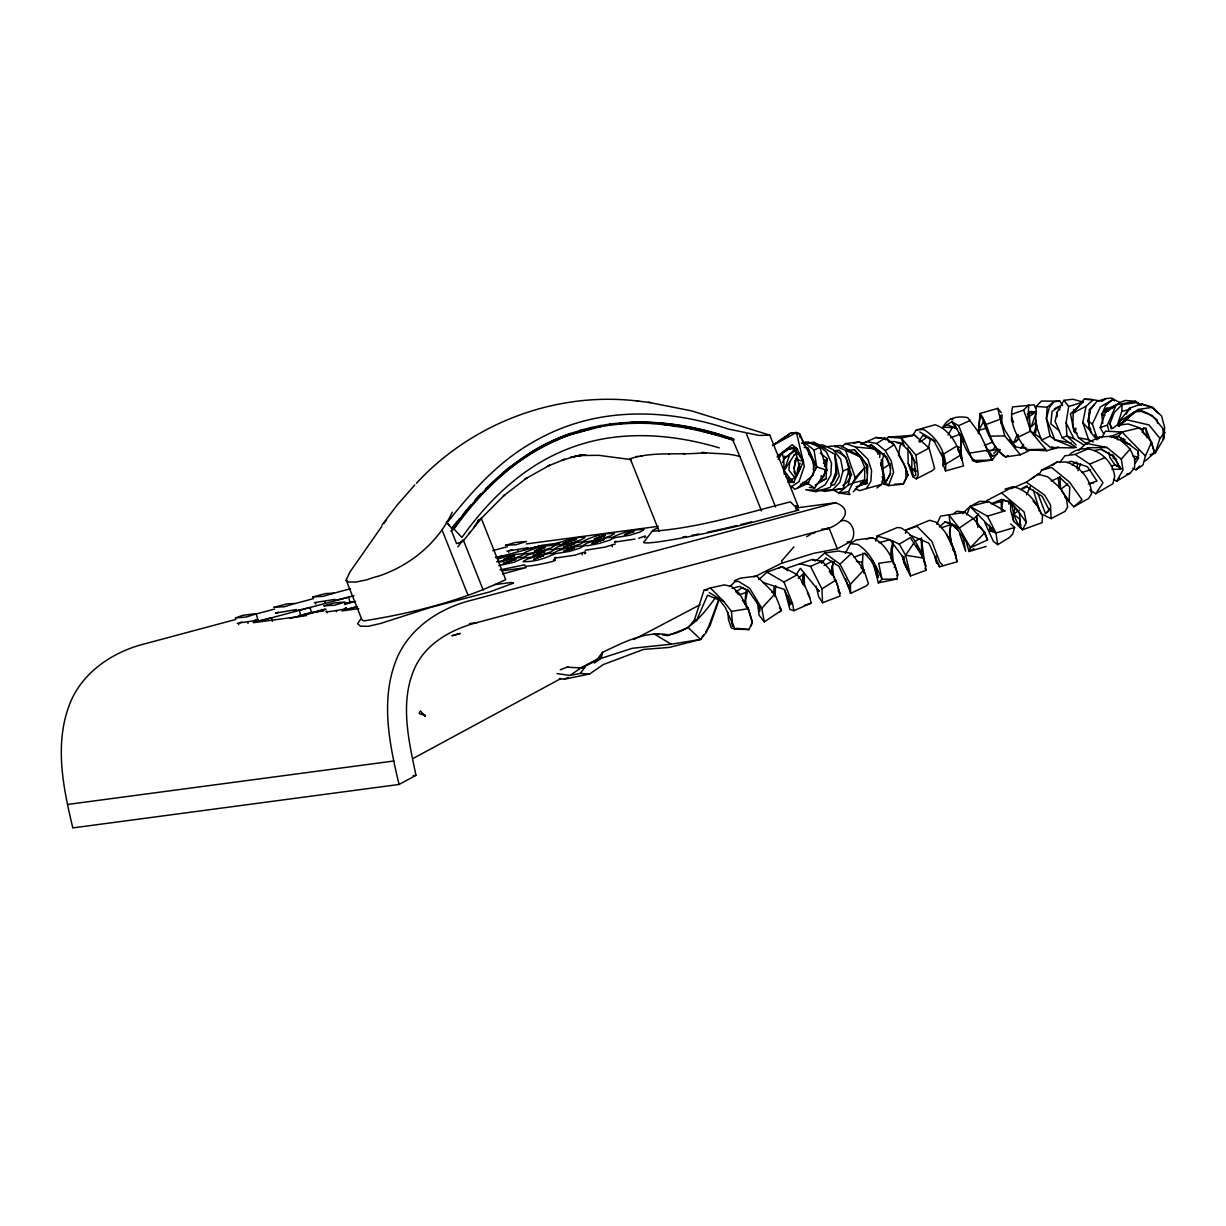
<?xml version="1.0" encoding="UTF-8"?>
<svg xmlns="http://www.w3.org/2000/svg" width="1226" height="1226" viewBox="0 0 1226 1226"><rect width="100%" height="100%" fill="white"/><g stroke="black" fill="none" stroke-linecap="round" stroke-linejoin="round"><path stroke-width="1.5" d="M960.862 458.371L960.969 435.843M853.219 491.871L864.637 479.979L864.744 467.535L860.085 456.409L840.377 445.467L823.32 446.877M1010.714 502.921L1010.576 510.016L1013.703 521.28L1022.469 529.785L1042.069 522.674L1042.514 516.223C1037.365 503.012 1027.832 489.618 1013.059 486.829L1005.059 489.067M1092.213 399.431L1084.106 399.216L1073.164 412.947L1072.888 426.25L1078.543 437.743L1087.002 444.287M773.775 594.242L773.928 587.269M960.663 447.705L957.782 446.601L962.058 459.949L960.663 447.705L960.939 435.674M813.466 468.117L813.604 462.861L799.429 433.652L796.425 432.487L790.096 433.238L772.487 445.651L796.425 432.487L804.348 466.156L799 481.695L790.908 486.983M1094.573 404.779L1089.347 409.806L1088.857 426.909L1090.833 429.682M909.462 451.72L914.121 461.237L915.853 475.244L913.6 475.995L911.792 469.481L911.929 456.302M1051.356 448.563L1056.49 448.011L1046.881 450.739L1026.07 449.651C1017.243 437.391 1008.569 422.51 1012.599 406.925L1034.254 404.841L1035.464 408.12M815.213 485.082L826.079 478.738L826.876 458.432L820.255 453.084M1001.703 423.798L1002.056 414.817L1000.232 415.829L1001.29 423.905M759.768 605.859L759.538 611.437L759.538 606.717L749.055 591.499L742.604 587.515L735.83 591.79M856.07 486.768L866.981 483.488L867.732 465.374L854.369 449.727L846.247 450.555M1117.284 425.453L1121.79 411.384L1122.081 404.611L1137.33 402.465L1141.636 405.316M1059.938 401.147L1041.426 401.071L1036.246 406.434L1035.495 423.598L1041.533 440.073L1050.651 447.582L1074.574 447.873L1054.942 439.858L1050.008 436.088L1046.391 418.48L1047.188 407.216L1053.824 401.714L1059.938 401.147L1062.666 405.607M1001.412 509.909L1002.837 501.097L992.815 503.671M1057.057 416.733L1057.318 411.875L1063.953 400.32L1072.765 399.247L1083.171 402.021L1070.482 413.836L1073.93 431.445L1077.026 433.284M1128.732 443.981L1123.384 442.172L1123.598 438.494M774.939 596.51L775.69 585.568M1001.244 412.564L997.78 408.381L980.08 413.453L978.44 430.908M879.67 457.528L880.069 451.873M834.4 561.293L832.423 566.427L831.795 574.917L831.81 567.899L833.389 561.815M813.696 469.665L813.282 475.136L797.666 487.779M875.808 541.187L877.096 536.023L889.984 539.701L902.198 556.006L907.547 569.676L903.7 561.523L904.098 556.374M907.899 447.873L908.205 463.413L912.864 476.96L916.312 478.845L932.358 470.615L934.656 468.439L929.063 448.042L914.673 435.123L888.206 437.238L885.524 439.812M1046.881 450.739L1030.53 431.138L1027.557 421.07L1028.875 404.795L1023.618 410.097L1011.741 414.327M1077.087 468.669L1077.516 463.213M978.302 433.529L980.034 416.365L982.011 417.116C986.532 431.966 992.662 447.321 1005.55 456.915L1020.43 454.769L1028.721 450.846M1008.86 504.223L1009.182 500.76M1163.597 438.923L1164.669 427.705L1161.589 415.982L1151.888 407.415L1141.544 403.982L1129.836 408.043L1119.369 421.208L1118.204 425.713M916.343 430.004L935.086 424.778C952.357 430.464 959.835 449.651 963.529 465.957L945.507 470.937C947.392 454.785 937.492 437.222 923.362 429.406L916.343 430.004L912.389 435.582M462.662 541.647L482.416 517.219L504.775 494.783L503.365 496.009L526.889 477.895L525.034 479.09L549.738 465.16L547.47 466.278L564.65 459.275L562.014 460.256L576.818 455.919L570.519 457.375L582.503 455.122L576.036 455.98L585.492 454.953L578.979 455.52L598.824 455.336L631.451 459.658M797.314 452.976L794.341 454.769L789.728 462.003L788.885 470.14L795.352 478.385M936.02 556.129L935.637 559.424L939.56 566.78L956.893 561.86C955.039 546.919 947.376 532.299 936.174 522.199L929.63 520.284L906.121 529.969L905.432 533.31M862.951 553.125L862.246 569.063M893.264 544.038L890.704 557.569L891.103 548.865L893.11 541.34M803.75 572.956L802.54 581.982L803.566 573.584L798.325 578.365M747.324 589.354L745.806 592.541L744.841 604.341M796.701 475.933L797.911 467.903L800.18 463.321M777.422 456.195L792.226 444.747L797.023 448.701L803.428 461.436L793.697 482.492L787.782 480.531L793.682 478.63L797.927 473.052L799.153 465.175L794.831 449.191L791.72 448.057M630.578 422.326C661.013 421.238 691.418 426.265 720.551 434.862L720.398 435.904L733.7 440.211L697.717 429.744L663.036 424.426M824.899 470.861L824.056 476.194L818.937 481.864L826.079 478.738M825.466 467.321L826.876 458.432M950.502 525.923L949.752 530.659L951.376 544.482M1076.076 444.915L1066.911 435.935L1066.099 422.709L1068.674 406.511L1063.953 400.32M874.153 566.688L878.322 582.856L896.972 579.009L897.723 574.565L894.827 564.941L890.904 558.52M898.382 455.643L900.206 445.421L903.102 443.368M1035.112 435.092L1036.798 425.989M1150.095 454.739L1155.122 453.222L1163.367 439.444L1164.7 432.426L1163.014 428.656L1152.302 415.614L1141.054 411.369L1134.617 411.798L1118.388 425.606M751.308 625.858L752.09 622.011L747.86 607.912L742.404 600.311M1093.347 441.973L1088.642 439.736L1082.757 422.541L1086.067 406.235L1093.178 399.783L1102.22 401.224M894.26 567.715L894.827 564.941M793.866 468.608L795.981 458.371M1096.274 438.985L1090.803 432.38L1087.906 420.687L1090.22 409.453L1096.887 401.423L1105.944 398.573L1111.982 398.082L1114.541 400.887M813.344 469.328L814.003 466.141L811.888 457.834L807.919 448.057L804.241 447.367M747.86 589.537L745.546 600.495L746.358 607.437M928.511 447.597L930.381 439.061M602.564 652.309L601.138 658.362L594.38 663.005L602.564 652.309C622.992 642.731 644.953 630.639 668.277 634.807C690.284 631.651 703.341 614.027 715.678 597.43M1089.27 415.721L1090.113 412.135M876.238 539.624L877.096 536.023L897.355 527.502L900.803 527.824C915.209 535.195 921.201 551.792 926.074 566.213M986.363 500.775L1001.535 492.883L1024.124 511.993L1026.407 522.506L1022.469 529.785L1016.875 521.908L1013.565 514.123L1015.143 507.472M1057.318 411.875L1055.111 421.192L1062.068 437.682L1076.428 447.567M876.912 487.933L881.586 484.423L883.594 476.117L881.938 465.16M880.666 465.497L884.222 453.559M1118.786 426.311L1120.089 420.993L1138.663 409.423L1151.888 407.415M1036.384 420.288L1035.495 423.598L1037.411 426.847M1112.488 428.518L1116.932 425.253L1128.226 423.981L1139.613 427.813L1151.566 442.019L1145.436 456.026L1142.969 465.037L1136.012 469.834L1132.778 468.163M832.408 489.48L838.691 492.959L848.055 485.343L850.706 475.795L846.185 458.401L839.427 450.34L833.895 450.739M817.16 445.789L822.385 444.777L833.282 449.743L840.668 459.306L842.967 471.106L839.856 482.278L832.331 490.094L821.788 489.664M481.128 517.985L505.664 579.622C461.543 600.878 412.304 613.215 363.938 620.877L362.007 619.912L346.161 580.097L349.808 572.159L381.792 526.414M1010.76 523.962L1014.638 527.486L1012.63 534.138L1009.381 537.54L997.719 544.666L993.428 541.478L984.723 522.383M1017.059 434.847L1013.641 443.046M1033.426 434.77L1036.706 424.089M824.439 466.309L826.063 461.206M662.546 634.93L667.848 635.65L688.246 627.589L694.56 619.62L703.969 590.304L710.344 587.944L724.382 584.879L731.615 586.549L739.186 593.277L748.396 608.632L752.442 622.164L748.871 629.536L735.002 629.183L731.278 627.896L728.428 619.467L727.953 612.28M816.485 489.894L825.159 491.365L843.136 488.576L849.756 467.903L845.465 456.639L835.703 450.8M1164.7 432.426L1159.919 438.341L1155.122 453.222L1145.82 428.303L1140.318 429.115M782.632 462.57L784.778 456.118M1103.722 433.927L1100.212 427.552L1105.469 412.258L1116.242 404.825L1135.72 401.331L1137.927 403.844M719.172 599.299L709.931 625.888L705.762 631.911M791.72 480.561L784.088 470.661L789.621 454.984M1142.203 432.456L1143.889 427.705M877.693 454.156L878.965 450.647M1074.512 431.276L1075.677 428.104M718.926 599.116L706.467 632.156L700.536 639.436L669.227 647.435L643.512 649.428L603.483 664.477L589.553 674.009L563.899 679.296L559.408 678.468M882.322 481.251L884.023 484.055L888.482 485.619L893.601 472.316L891.271 461.145L885.279 450.647L876.621 443.536L866.935 441.636L861.066 444.241M966.778 514.92L970.027 506.445L979.589 501.342L988.524 501.618L1004.86 510.905L987.482 516.192L970.027 506.445L962.548 513.541M1111.308 428.901L1109.928 423.675L1114.158 412.687L1122.081 404.611M1077.96 470.723L1080.581 463.934M937.384 561.585L936.664 563.347L935.07 557.631M1074.604 432.471L1075.999 429.146M469.221 533.111L470.248 531.961M1102.787 423.338L1101.837 414.357L1105.76 405.316L1113.377 399.201L1119.767 402.45M1108.81 430.157L1107.339 425.207L1116.242 404.825M936.848 524.33L940.48 516.146L964.831 512.345L973.291 518.506L984.892 532.528L987.543 539.961L970.456 547.67L969.03 551.485L986.133 546.459M553.064 553.57L556.88 551.148L567.546 547.823M613.061 537.494L613.337 536.896C622.731 532.467 633.643 529.065 644.018 529.555L640.202 531.961L629.536 535.287L613.843 537.816M1026.53 494.906L1030.346 486.569M1099.615 438.295L1096.58 436.563L1092.351 424.073L1100.381 406.971L1113.377 399.201M848.515 491.733L838.691 492.959L849.909 494.568L848.515 491.733L855.258 477.772L864.744 467.535L852.637 483.044L848.055 485.343M943.882 457.467L944.434 462.968L943.024 465.803L942.809 455.03M797.927 473.052L801.482 465.972M916.312 478.845L918.228 475.044L915.929 455.122L901.217 438.05L888.206 437.238M956.295 427.43L942.932 427.399L951.683 421.729L958.64 425.652L972.555 460.501L976.8 462.125L992.202 460.102L999.834 449.421M791.168 486.262L794.923 489.251L807.811 483.519L816.669 466.876L814.049 450.08L804.654 442.617L808.838 442.341L819.903 447.367L826.983 470.355L814.6 488.086L809.344 487.35M850.706 475.795L847.472 481.818L842.86 485.527M845.266 553.34L850.446 543.716L856.116 539.992L872.606 537.785C886.95 544.359 893.631 560.267 897.723 574.565L896.911 575.592M884.222 438.847L887.517 439.383L894.275 444.686L905.631 467.627L907.976 475.305L903.21 484.147L888.482 485.619M979.267 433.943L978.777 430.341L983.804 421.116M346.161 580.097L346.299 580.174A119.075 10.237 67.4 0 1 348.368 582.074L349.824 582.105A93.191 37.454 64 0 1 355.325 582.197L366.926 579.791A116.93 102.846 49.7 0 1 378.849 576.051C410.449 565.385 437.973 542.796 452.241 512.238M823.581 463.505L825.282 460.424M890.643 473.328L885.356 482.891L882.061 476.807M473.543 527.808L478.263 520.575M1101.699 437.636L1105.454 431.184L1122.02 432.012L1139.613 427.813M1038.759 475.044L1041.594 470.217L1057.027 462.064L1066.789 462.033C1080.075 466.861 1091.339 479.397 1091.477 494.001L1088.703 498.43L1073.761 506.798L1064.95 497.22M947.989 434.954L952.525 427.246M814.079 471.213L816.669 466.876L807.919 448.057M1125.974 414.465L1129.836 408.043M943.453 465.098L943.024 465.803L945.123 462.892M855.196 488.76L859.717 490.645L866.43 488.607L870.889 481.297L871.579 470.585L867.885 459.198L855.472 447L845.603 443.567L841.542 446.923M449.421 525.617L446.325 522.199L452.103 528.483L454.31 525.05L452.195 530L459.873 518.46L451.337 528.59L454.034 529.05C475.627 498.568 502.154 470.983 534.383 451.72A288.922 235.76 82.4 0 1 571.193 434.479L590.595 428.809M778.173 459.489L782.188 453.068L789.605 448.486L794.8 448.057M797.697 457.942L795.781 460.945L794.019 468.807L796.471 475.826M1130.571 444.548L1123.384 442.172L1125.07 439.536M784.088 470.661L789.728 462.003M755.17 576.496L781.406 563.332L813.267 553.432L837.297 548.758L850.89 541.432L852.514 538.98A12.168 9.931 82.4 0 0 851.871 526.061A12.168 9.931 82.4 0 0 842.047 520.529L840.684 521.019M1089.837 490.002L1095.768 493.756L1103.017 482.738L1089.684 464.133L1075.079 454.448L1064.873 455.827L1059.77 462.57M796.394 574.274L800.333 568.343L819.213 591.315L816.639 588.48M991.788 527.486L989.688 530.628L995.956 533.019L1014.638 527.486M918.826 441.329L922.902 435.307L934.917 441.36M913.922 542.995L905.585 555.225L910.55 575.944L926.243 570.228L923.469 558.121L910.305 537.632L899.271 544.114L889.984 539.701L878.981 542.72M1135.169 463.198L1138.51 458.294L1138.111 451.091L1118.449 436.395L1111.476 437.176M459.26 543.823L462.8 540.329L457.865 546.827M557.018 673.564L569.937 675.48L579.653 668.768L601.138 658.362L632.294 648.278L671.235 644.202L700.536 639.436L703.678 634.915M383.907 523.471L386.006 520.514M381.96 525.065L397.377 504.79L414.802 484.975M453.252 529.157C474.845 498.66 501.373 471.075 533.616 451.827A288.922 235.76 82.4 0 1 570.412 434.586L600.556 426.694M1053.824 401.714L1049.272 407.829L1046.391 418.48L1054.942 439.858L1071.309 443.061M569.937 675.48L580.235 673.411L585.384 666.714M794.831 460.915L797.13 457.926M1009.412 439.843L1015.465 446.846L1020.967 447.873L1023.633 444.425M463.076 514.399L470.631 505.127M973.536 519.088L978.716 513.985M1118.449 436.395L1122.02 432.012L1145.436 456.026M995.665 446.356L992.263 450.478L986.915 451.321M256.464 613.797L246.058 617.03L235.208 617.981L242.871 615.329L256.05 613.582L257.996 620.157L237.246 623.283M258.441 620.233L257.123 621.092M821.527 563.332L826.002 557.968L838.906 566.259L849.22 588.342L848.668 584.603M446.954 523.012C470.799 492.607 497.005 463.06 530.781 443.414A298.133 243.269 82.4 0 1 568.757 425.637C620.218 407.66 677.334 411.859 728.397 429.054L759.246 435.445L769.821 435.169L798.095 506.215L795.827 507.809M452.103 528.483L452.011 528.498C475.458 498.921 500.928 469.895 533.969 450.739A290.01 236.633 82.4 0 1 570.902 433.452M1113.53 479.504L1116.671 481.159L1130.05 473.251L1134.602 467.888L1134.74 458.999L1130.081 449.022L1121.407 440.67L1110.48 436.241L1099.63 437.084L1086.221 443.337L1078.543 450.478M478.002 521.05L479.381 519.426L478.446 519.855M1101.837 414.357L1106.036 409.438L1116.932 404.657M1119.123 478.293L1116.671 481.159L1123.031 469.941L1121.3 459.214L1106.986 447.49L1086.221 443.337M1121.3 459.214L1130.081 449.022M942.932 427.399C947.79 417.284 957.797 415.844 967.712 417.637L980.325 434.602L992.202 460.102L972.555 460.501M1097.117 439.889L1099.63 437.084M1015.802 441.973L1018.239 439.26L1018.178 434.494M1046.728 512.437L1050.375 508.407M771.736 592.296L774.801 594.012L781.498 610.318L764.273 621.934L761.79 608.28L774.801 594.012L756.84 576.082L740.519 578.136L734.236 580.787M474.998 499.993L480.577 493.925M860.928 567.623L863.87 569.814L868.452 583.668L866.184 585.951L850.599 593.415L850.43 584.327L863.87 569.814L851.472 553.355L838.354 551.041L824.73 552.987L816.455 560.405M984.892 532.528L970.456 547.67L959.268 528.069L949.016 515.012L950.058 522.966L958.058 530.26L966.103 541.57L969.03 551.485L973.934 548.666M1136.012 469.834L1139.598 466.049M793.866 546.903L781.621 561.002L782.495 563.194M416.411 483.289C472.255 422.771 556.926 390.925 638.807 401.178M485.465 488.837L507.242 468.96L533.187 450.846A290.01 236.633 82.4 0 1 570.136 433.544L580.557 430.357M524.82 565.876C525.678 567.791 563.163 559.991 553.493 560.006L555.286 560.037M860.3 482.875L863.273 483.259L866.797 479.795M878.322 582.856L882.03 579.27L896.972 579.009M1036.491 421.805L1031.204 426.909L1036.491 411.737L1028.966 411.584L1030.53 431.138L1041.395 438.556M993.826 453.329L997.719 449.574L987.206 450.632M850.43 584.327L840.009 564.129L851.472 553.355M1119.277 426.035L1134.617 411.798M779.491 612.203L781.498 610.318L779.368 607.789M729.731 586.641L735.033 581.706L738.404 581.323L749.638 588.265L761.79 608.28M939.377 526.935L944.909 521.985L950.058 522.966L959.268 528.069L973.291 518.506M758.725 579.637L767.078 572.205L782.004 566.627L797.268 574.718L804.179 584.511L809.022 594.901L811.168 603.146L804.21 605.429M1145.038 461.129L1152.088 455.03L1154.064 451.766L1151.566 442.019M777.33 457.237L782.908 452.455M1073.761 506.798L1082.022 499.718L1069.47 482.063L1051.51 467.412L1041.594 470.217M793.682 450.708L783.751 458.938L784.211 474.217M1134.295 460.179L1138.096 457.022L1132.931 456.072M659.19 531.425L630.256 458.723C652.554 451.306 678.193 455.229 701.67 452.961L702.498 452.287C714.835 454.248 727.585 452.716 739.845 456.532L761.499 510.935M830.661 483.458L833.297 481.343L836.806 474.324L835.182 455.873L839.274 476.04L834.477 484.622L831.366 485.435M1122.342 422.495L1138.663 409.423L1148.226 413.56L1157.022 419.69L1157.62 423.399M450.785 531.119L454.034 529.05L461.926 537.448C482.722 508.1 508.223 481.496 539.271 462.938A276.463 225.584 82.4 0 1 574.488 446.463C621.138 430.004 672.538 433.866 719.264 447.873M1115.568 405.729L1112.825 407.89L1105.591 408.902M1089.347 409.806L1091.83 407.921M1067.861 483.918L1060.521 489.45L1059.954 476.623M1103.063 400.703L1105.944 398.573M360.796 619.069L357.548 623.727L360.459 626.18L368.29 626.302L380.366 623.528L430.663 607.406L489.91 591.851L513.556 583.101L511.119 582.503L494.722 584.603M953.997 513.326L956.954 511.165L964.831 512.345M1031.618 478.799L1038.008 474.14L1047.939 476.945L1061.18 488.868L1066.39 498.721L1067.631 506.997L1065.088 511.38L1051.065 518.659L1040.491 513.433M1118.495 425.698L1127.261 419.338M1012.507 443.414L1018.239 439.26M796.011 450.08L783.751 458.938L782.188 453.068M1052.567 465.282L1057.027 462.064M919.745 442.264L927.101 437.069M806.739 536.682L810.999 534.168M1059.739 410.036L1059.494 406.327L1052.061 411.446L1050.851 423.874L1059.356 430.893M1011.006 488.73L1026.285 482.186L1038.008 474.14M991.206 503.794L1001.535 499.472L1011.465 502.691L1019.419 512.958L1020.614 526.398L1019.94 519.349L1013.565 514.123L1019.373 510.185M1105.469 412.258L1119.844 402.511L1125.223 400.458L1135.72 401.331M773.1 445.115L789.544 434.065M885.279 450.647L894.275 444.686L885.08 438.142L875.977 437.498L861.372 444.073M777.407 456.379L787.736 449.574L793.85 447.26L797.023 448.701L787.031 448.639M867.824 446.249L871.288 444.777L886.597 456.884L890.52 466.677L890.245 473.91L885.356 482.891L882.827 468.715L890.291 463.872M1071.984 464.899L1076.336 462.079M1028.583 416.825L1036.491 411.737L1027.311 414.112M1095.768 493.756L1112.825 483.764L1114.71 476.684C1112.626 456.455 1087.278 439.69 1069.762 454.356M876.621 443.536L885.08 438.142M837.205 583.837L840.086 596.035L822.569 602.748L821.926 588.894L835.764 580.128L829.757 569.692L822.186 561.232L812.256 559.5L787.169 568.128M584.495 553.738L585.798 552.926M644.508 537.662L645.811 536.835M314.392 602.625L335.173 599.345M235.898 619.421L145.373 643.665C112.271 651.772 80.456 673.289 68.794 706.513C54.511 745.852 63.415 788.579 72.809 827.918L399.063 784.456L415.982 775.368C408.656 740.397 399.339 701.379 415.093 667.22C426.571 642.976 451.873 629.122 476.883 622.639L826.033 529.126C839.565 525.632 856.376 510.583 835.611 502.721L795.935 508.008M943.453 454.126L956.801 446.08M946.196 463.811L960.832 455.03L957.889 450.187M413.56 758.22L560.941 678.53M767.078 572.205L783.966 582.013L797.268 574.718M824.041 565.615L832.163 561.186M915.929 455.122L929.063 448.042M579.208 668.722L600.679 657.213M633.888 639.528L700.123 604.74M812.915 533.616L815.259 532.375M1001.535 492.883L1013.059 486.829M1073.164 412.947L1086.067 406.235M1022.3 488.224L1027.097 485.726M916.803 470.753L915.5 471.428L911.792 469.481L908.205 463.413M1008.232 455.551L1005.55 456.915C989.428 447.505 990.286 427.184 980.08 413.453M1017.902 437.33L1030.53 431.138M914.749 541.34L919.684 538.965M296.707 610.272L294.056 611.314M527.149 548.773L528.161 548.283M842.967 471.106L849.756 467.903M1054.391 408.733L1059.494 406.327M1041.533 440.073L1050.008 436.088M814.049 450.08L819.903 447.367M1067.478 462.769L1070.942 461.206L1087.523 466.784L1097.009 481.052L1088.32 483.933M461.773 541.831L456.578 543.624L451.566 531.011M1051.157 481.052L1059.693 477.251L1069.746 487.12L1069.195 501.112L1061.609 490.906M958.64 425.652L970.394 420.441M799.658 563.654L810.493 566.381L822.186 561.232M657.718 528.038L652.998 530.092L644.462 541.402A76.012 4.628 -12.5 0 0 744.274 524.483L798.647 510.108L790.418 501.863C744.994 513.357 699.448 527.839 652.538 531.256M784.517 589.491L789.881 609.337L793.85 610.717L811.168 603.146M1020.706 489.603L1027.066 486.829L1042.207 496.407L1049.333 510.322L1045.517 513.786L1037.732 493.097M778.862 567.99L782.004 566.627L787.766 570.749M1075.079 454.448L1088.565 448.609M1089.684 464.133L1105.162 457.528M560.282 669.825L567.071 667.189L583.852 668.093M569.676 544.804C567.653 546.673 577.661 542.214 570.09 544.65M563.899 679.296L568.19 677.534M984.263 445.513L992.554 442.142M566.366 550.459L572.665 548.543M1109.745 436.87L1122.02 432.012M1111.553 466.186L1114.909 464.853L1119.767 466.953M554.826 557.845L556.221 557.309M614.824 541.769L616.218 541.248M986.133 424.472L1000.37 419.169L997.78 408.381M989.704 453.651L992.493 455.98L997.29 454.233M497.848 559.01L512.545 554.719L524.989 553.493L521.157 555.914L510.506 559.24M1062.068 437.682L1066.911 435.935L1073.976 438.755L1083.738 444.885M950.502 437.713L960.985 433.958M854.032 557.125L864.698 553.34L867.349 555.393M344.016 609.858L345.655 609.291M739.201 594.825L745.806 592.541M941.476 527.762L951.192 524.498L949.445 532.176L950.84 540.85L956.418 558.734L955.238 552.42L946.518 534.582M906.121 529.969L916.987 526.322L931.867 541.402L939.882 562.458L943.116 565.584M1100.212 427.552L1107.339 425.207M300.876 615.054L299.435 615.682L300.661 615.621L299.481 610.333L298.301 610.287L310.193 607.468L311.373 612.755L307.052 613.536M668.936 454.187L668.645 453.881M802.049 443.352L805.329 442.31L817.098 444.502L826.477 452.026L831.489 463.106L830.876 474.983L825.129 484.806L815.888 490.155L805.666 489.772L815.888 491.733L830.263 487.35L835.933 471.949L835.167 454.585L813.972 442.065L808.639 443.184M1081.899 472.485L1090.65 469.757M500.407 562.014L508.024 559.792M1068.674 406.511L1083.171 402.021M326.821 611.161C320.308 613.552 352.276 608.188 345.41 608.065M524.697 564.818L500.085 569.891M554.474 558.182L575.009 555.163L585.231 551.838M585.2 550.275L605 547.118L615.283 543.961M1058.452 447L1055.004 447.996L1051.693 447M978.777 430.341L985.827 428.334M253.322 622.272L255.483 621.659M523.349 549.953L525.51 549.34M853.694 443.398L859.012 441.912L874.736 448.839L878.797 453.666L874.904 449.482L859.012 441.912L845.603 443.567M866.43 488.607L881.586 484.423M538.015 551.761L527.364 555.087L523.533 557.508L528.774 557.6L548.773 553.585L553.232 553.34L553.754 554.259C544.344 558.688 533.448 562.09 523.058 561.615L526.889 559.194L537.54 555.868M540.497 551.194L551.148 547.869L554.98 545.463C544.605 544.972 533.693 548.374 524.284 552.803L524.805 553.723L529.264 553.493L549.263 549.478L554.504 549.57L550.673 551.976L540.022 555.301M568.021 543.716L557.37 547.041L553.539 549.463L584.02 545.631L580.189 548.053L569.538 551.378L553.845 553.891M570.504 543.164L581.155 539.838L584.986 537.417L579.745 537.325L568.512 539.609L557.845 542.934L554.029 545.355L584.495 541.524L580.68 543.946L570.013 547.271M597.537 539.792L586.886 543.118L583.055 545.524L588.296 545.616L599.545 543.333L610.196 540.007L614.027 537.586L608.786 537.494L588.786 541.509L584.327 541.739L583.806 540.835C593.215 536.406 604.111 533.004 614.502 533.479L610.671 535.9L600.02 539.225M834.921 446.938L838.553 445.957M732.137 588.357L739.539 586.365L749.055 591.499M256.219 613.981L274.701 609.031M295.022 603.59L313.504 598.64M330.131 594.181L350.452 588.741M492.714 550.643L507.487 546.673M353.992 595.744L253.353 622.685L306.515 615.575M495.932 557.723L542.658 545.202L559.562 542.949M290.072 618.456L325.089 609.077M344.583 603.851L353.103 601.568M298.408 616.693L326.055 609.291M344.475 604.357L355.54 601.384M356.582 606.962L341.916 610.9L358.804 608.648M502.445 573.967L526.26 567.577L501.863 570.841M835.611 502.721L471.642 600.204C438.54 608.311 406.725 629.827 395.063 663.036C380.765 702.391 389.669 745.101 399.063 784.456M579.791 430.449L590.38 427.751M988.524 501.618L970.027 506.445L995.956 533.019L997.719 544.666M1126.663 474.11L1130.05 473.251M852.637 483.044L864.637 479.979M638.731 538.245L645.29 535.915M1121.79 411.384L1130.556 409.208M278.563 612.218L275.467 613.169L296.539 609.506M495.35 557.37L503.074 555.807M303.65 614.318L305.335 613.919M911.792 469.481L915.408 468.684M1090.037 483.764L1093.5 483.013M589.614 427.843L600.372 425.637M794.341 454.769L797.467 454.11M510.016 550.229L512.223 549.769M239.989 622.547L242.196 622.088M635.007 539.088L614.487 542.122M345.625 603.207L347.28 602.87M357.486 606.456L348.215 608.939L349.441 608.878M753.515 576.695L756.84 576.082M837.297 548.758L829.144 528.253L826.033 528.82L828.975 528.299M866.2 538.934L872.606 537.785M506.92 551.179L528.038 547.7M1094.113 450.524L1101.239 449.298L1114.097 456.67L1120.733 469.19L1111.936 469.359M969.858 453.114L987.972 450.126M710.344 587.944L723.738 601.46L731.493 611.376L748.396 608.632M599.606 425.728L610.533 424.012M599.775 426.801L610.671 425.085M498.783 565.63L513.985 562.259L524.498 557.6L519.257 557.508L496.591 561.784M541.647 545.478L529.709 548.42L530.935 548.344M348.751 602.61L349.946 602.426L348.766 597.139L336.828 600.066L338.054 600.004M640.37 455.903L642.439 455.735M832.331 490.094L843.136 488.576M893.31 561.232L878.69 563.286L882.03 579.27C876.1 566.366 870.276 551.915 857.48 544.313L850.446 543.716M862.568 482.17L866.322 481.665M847.12 541.938L850.89 541.432M685.472 427.552L732.152 438.494L739.845 456.532M732.658 439.766L720.551 434.862M526.306 543.93L658.239 526.352M568.741 549.064L569.661 548.942M821.527 529.295L829.144 528.253M312.4 612.479L323.664 610.977M469.466 623.636L476.883 622.639M67.583 804.455L393.853 760.994M637.336 456.302L636.018 456.608M413.055 775.706L415.982 775.368M792.686 451.306L796.318 450.892M609.751 424.104L620.862 422.878M609.904 425.192L620.969 423.951M993.305 530.245L989.688 530.628L989.643 525.034M1044.491 449.283L1026.07 449.651M260.908 620.663L259.682 620.739L271.62 617.797L272.402 621.321M801.835 443.061L808.838 442.341M888.513 441.973L893.509 441.483L900.788 442.877L910.075 452.042M800.486 484.255L807.811 483.519L814.6 488.086M703.969 590.304L707.739 589.967M620.08 422.97C657.197 419.92 694.912 425.575 730.006 437.82L730.481 439.077M620.187 424.058L631.421 423.307M990.317 436.18L1004.722 435.874L1020.43 454.769M630.654 423.414L642.056 423.154M1087.018 447.766L1106.986 447.49M884.023 484.055L887.609 484.071M894.781 484.117L903.21 484.147L906.029 478.094L905.631 467.627M630.976 459.045L630.256 458.723M795.751 510.047L798.647 510.108M641.275 423.261L652.845 423.491M787.996 482.155L793.697 482.492M345.425 608.157L346.544 608.219M258.027 620.019L255.161 620.05L258.349 619.927M1084.106 399.216L1093.178 399.783M1020.967 447.873L1026.591 448.21M863.273 483.259L866.981 483.488M567.071 667.189L568.91 667.296M580.235 673.411L589.553 674.009M1036.246 406.434L1047.188 407.216M791.046 433.069L799.429 433.652L804.486 445.651M701.67 452.961L706.053 453.268M652.079 423.598L674.944 425.637M736.734 628.34L748.871 629.536M855.472 447L874.736 448.839M856.33 561.431L861.924 562.014L863.947 573.17M648.385 402.312L691.663 410.894L769.821 435.169M636.478 400.902L650.7 402.588M659.006 634.44L653.703 633.704L671.235 644.202M875.977 437.498L880.912 438.31M923.469 558.121L905.585 555.225L899.271 544.114M896.88 442.816L902.842 443.858M1101.377 414.541L1104.856 415.216M1078.543 437.743L1088.642 439.736M682.943 453.482L684.951 453.896M997.305 449.237L1000.339 449.881M795.735 505.71L798.095 506.215M1001.473 510.154L1004.86 510.905M802.662 482.339L807.811 483.519M1126.219 419.675L1149.007 424.947L1159.919 438.341M950.227 419.108L952.893 419.859M823.397 459.781L826.906 460.761M798.095 459.919L803.428 461.436L794.831 449.191M1141.544 403.982L1152.854 407.339L1158.539 413.484M1001.535 499.472L1009.059 501.786L1016.66 509.296L1026.407 522.506M808.823 482.783L805.528 481.726L807.536 484.147M762.557 582.289L784.119 589.338L791.23 604.02L789.667 604.878L787.92 596.127M1112.81 454.631L1113.407 458.217L1116.442 459.244M816.669 466.876L826.983 470.355M944.909 521.985L953.705 524.958L958.058 530.26M729.209 437.927L734.052 439.644M730.405 437.958L733.363 439.015M835.029 445.942L860.085 456.409M909.815 534.904L928.91 543.195L939.56 566.78M947.008 424.518L957.031 428.962L951.683 421.729C962.854 433.652 962.885 452.716 976.8 462.125M812.256 559.5L815.351 561.002M785.881 476.914L792.318 480.132M1113.407 458.217L1116.641 459.873M850.89 451.98L861.755 457.896L866.43 465.252L867.395 473.512M1121.33 468.455L1114.909 464.853L1109.837 457.375L1108.84 452.241M1101.239 449.298L1114.097 456.67M919.745 431.935L933.599 440.211L943.223 458.386L944.434 462.968M694.56 619.62L696.475 620.77L707.54 595.177L719.662 600.173L725.348 607.529L735.002 629.183M709.256 592.572L723.738 601.46M980.034 416.365L983.099 418.51M1026.285 482.186L1044.629 495.105L1050.498 504.959L1051.065 518.659M824.73 552.987L840.009 564.129M1087.906 420.687L1092.351 424.073M1143.552 433.544L1146.279 435.736M871.288 444.777L886.168 457.574L890.674 468.531M688.246 627.589L700.536 639.436M1033.058 501.097L1037.886 506.307L1039.449 511.181M917.033 437.697L914.673 435.123L901.217 438.05L904.282 445.927M1137.33 402.465L1139.828 405.224M1082.757 422.541L1091.661 432.364M1094.205 435.169L1096.749 437.973L1094.772 435.215M854.369 449.727L861.755 457.896M952.817 549.723L955.238 552.42M864.698 553.34L870.889 560.343L875.349 568.435L878.291 577.415L875.747 567.025M978.149 524.958L983.972 531.854L987.543 539.961M808.501 453.835L811.888 457.834M916.389 546.198L921.14 552.144M764.273 621.934L759.109 615.176L757.377 601.997M985.781 446.908L992.493 455.98M735.861 591.193L738.052 594.227M837.986 590.61L839.994 593.461L835.764 580.128M924.971 568.358L926.243 570.228M910.55 575.944L903.96 562.826L902.949 557.278M822.569 602.748L818.677 596.74L816.102 586.12M1015.465 446.846L1004.83 430.142L1000.86 420.15M958.686 432.41L964.448 441.621M829.205 571.086L831.213 574.274M834.201 579.055L836.193 582.243M899.348 456.501L904.129 464.409L907.976 475.305M910.933 453.543L915.47 462.953M1113.56 456.118L1120.733 469.19M801.559 581.599L803.199 584.771M807.275 592.725L809.727 597.506M810.493 566.381L821.926 588.894M987.482 516.192L995.956 533.019M1066.099 422.709L1073.976 438.755M987.39 450.203L992.202 460.102M793.85 471.458L796.072 476.286M1108.35 411.246L1106.833 407.844L1107.89 411.216M1013.55 422.173L1011.511 417.576L1011.557 420.671M1109.928 423.675L1111.875 428.211M902.198 556.006L909.294 572.94M732.412 439.046L732.933 440.318M1073.486 409.453L1074.804 412.718M746.22 433.207L775.568 506.966M783.966 582.013L792.624 603.682L793.85 610.717M463.244 539.869L483.213 590.028M442.05 529.969L468.01 595.223M880.575 462.708L883.594 476.117M849.679 469.803L851.595 474.891M1023.618 410.097L1027.557 421.07M943.959 466.57L945.507 470.937M845.817 450.785L855.258 477.772M959.606 533.708L965.659 551.225L962.808 535.471M845.741 578.994L850.599 593.415M847.917 470.094L850.216 477.312M1033.257 489.956L1039.924 511.64M611.881 545.493L612.249 546.704M581.875 553.524L582.243 554.734M517.709 550.014L518.062 551.148M508.392 551.256L508.729 552.39M336.215 610.533L336.568 611.667M324.829 601.659L325.181 602.809M326.898 611.774L327.235 612.908M315.511 602.901L315.864 604.05M247.683 622.333L248.035 623.467M238.365 623.574L238.718 624.708M873.188 561.309L875.349 568.435M941.798 452.961L943.637 459.704M1000.37 419.169L1004.722 435.874M960.832 455.03L962.058 459.949M1117.131 436.241L1117.805 439.873M1012.569 514.767L1013.703 521.28M799.429 433.652L800.088 437.421M1011.986 504.76L1013.565 514.123M921.829 556.435L921.324 538.183L924.665 562.979M1058.084 477.389L1059.448 488.147M832.423 566.427L833.803 577.446M956.602 559.562L956.893 561.86M1145.82 428.303L1146.954 437.544M731.968 620.647L732.627 626.241L731.493 611.376M976.586 516.177L977.919 527.425M903.118 556.374L903.7 561.523M891.976 547.394L893.386 564.006M1138.111 451.091L1138.494 455.658M921.324 538.183L922.105 548.788M922.504 554.091L922.764 557.631M1001.121 502.445L1001.627 509.817M881.325 459.673L881.724 465.696M976.54 516.728L976.953 524.253M1123.185 438.601L1123.384 442.172M804.072 573.048L804.578 586.258M1163.014 428.656L1163.367 439.444M882.597 460.271L882.827 468.715M821.205 475.565L821.282 479.289M1121.269 437.82L1121.315 441.299M751.599 521.862A65.07 3.969 -12.5 0 1 740.443 524.682M736.979 525.54A65.07 3.969 -12.5 0 1 724.321 528.513M722.497 528.927A65.07 3.969 -12.5 0 1 707.739 532.145M698.759 534A65.07 3.969 -12.5 0 1 691.847 535.364M686.299 536.421A65.07 3.969 -12.5 0 1 682.729 537.065M603.836 535.701L595.621 538.674L603.836 535.701M503.396 563.362L509.127 562.09C492.392 565.952 529.724 556.022 510.231 560.497L513.602 560.052L503.396 563.362M563.73 547.164L574.703 543.532L563.853 547.041M425.238 716.398L420.533 710.973L419.982 711.632A2.636 2.145 82.4 0 0 419.491 712.658L419.277 713.578L422.755 714.819L421.867 713.793L425.407 715.494L425.238 716.398M537.019 553.876L539.578 553.6L532.912 555.424L541.723 553.003C533.831 555.148 544.497 550.658 542.827 552.374L544.988 551.577L537.019 553.876M540.467 549.171L535.44 550.826L540.467 549.171M513.418 556.052L508.453 557.707L513.418 556.052M541.877 548.758L534.23 551.133L545.172 547.424L540.835 548.512A7.356 0.843 -17 0 0 538.582 549.34L541.877 548.758M507.074 557.968L510.568 557.401L503.748 559.408L514.69 555.715L507.074 557.968M274.072 607.284L284.631 606.701L295.037 603.468L286.945 603.912L274.072 607.284M312.661 596.955L323.204 596.357L333.61 593.139L325.518 593.583L312.661 596.955M324.032 605.828L334.591 605.23L344.996 602.012L334.131 602.962L324.032 605.828M505.526 545.294L516.085 544.712L526.49 541.478L515.625 542.428L505.526 545.294M605.123 535.379L594.349 539.072L605.123 535.379M629.336 532.452L624.295 534.904L634.041 531.548L629.336 532.452M460.194 633.49L452.164 635.681L460.194 633.49M565.952 542.091L562.734 543.47L576.572 539.134L565.952 542.091M542.919 555.761L533.693 559.424L543.762 555.654L542.919 555.761M569.768 548.65L563.715 551.302L574.534 548.022L569.768 548.65M592.71 543.149L591.836 543.501L596.296 542.919L597.369 542.474L594.012 542.934L604.403 539.44L592.71 543.149M570.243 540.911L567.607 541.861L571.714 540.727L570.243 540.911"/></g></svg>
